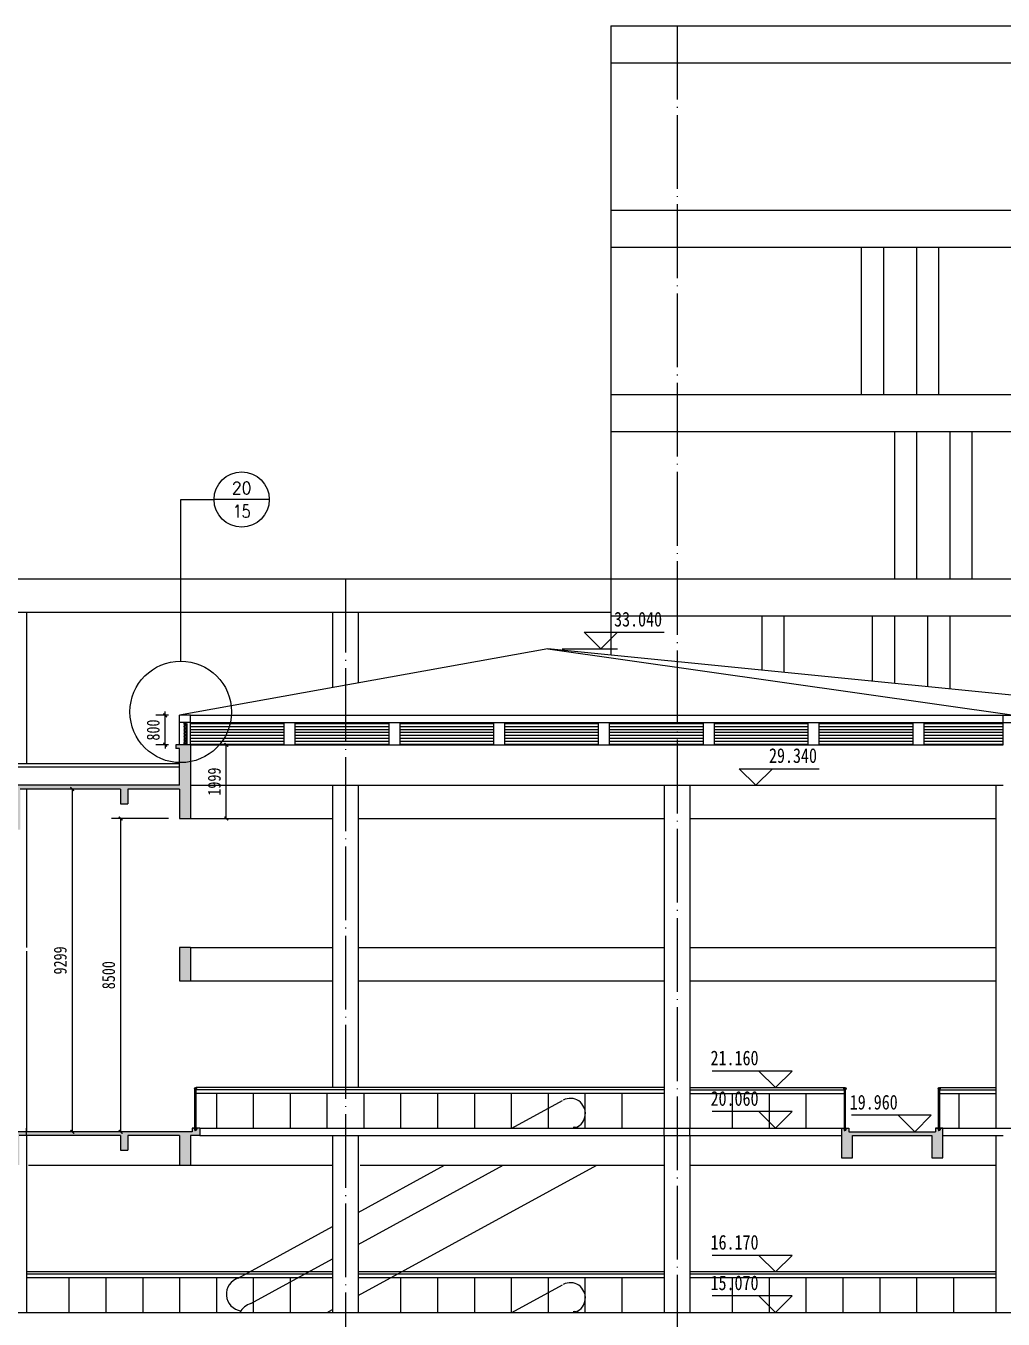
# Model space of a CAD drawing. Header units: millimetres. Extents: x 754901 to 867808, y 336140 to 408787.
# Drawn here: x 795325 to 821846, y 372707 to 407786 of the extents above; entities that cross this region are included whole.
import ezdxf
from ezdxf.enums import TextEntityAlignment as Align

# ---------------------------------------------------------------- set-up
doc = ezdxf.new("R2010")
doc.units = ezdxf.units.MM
doc.header["$LTSCALE"] = 1000
doc.header["$MEASUREMENT"] = 0
doc.linetypes.add('DASH', pattern=[0.35, 0.25, -0.1])
doc.linetypes.add('DOTE', pattern=[2.42, 2, -0.2, 0.02, -0.2])
doc.layers.get('0').update_dxf_attribs({"linetype": 'CONTINUOUS'})
doc.layers.get('Defpoints').update_dxf_attribs({"linetype": 'CONTINUOUS'})
doc.layers.add('A-ANNO-TEXT', color=2, linetype='CONTINUOUS', lineweight=9)
doc.layers.add('A-DOOR', color=1, linetype='CONTINUOUS', lineweight=15)
for name, color, linetype in [('A-DETL-MEDM', 3, 'CONTINUOUS'), ('DIM_ELEV', 3, 'CONTINUOUS'), ('DIM_IDEN', 3, 'CONTINUOUS'), ('DOTE', 1, 'DOTE'), ('RAIL', 163, 'CONTINUOUS'), ('Roof', 131, 'CONTINUOUS'), ('STAIR', 2, 'CONTINUOUS'), ('WALL', 255, 'CONTINUOUS'), ('WINDOW', 4, 'CONTINUOUS'), ('X_石材线', 251, 'CONTINUOUS'), ('x粉刷线', 62, 'CONTINUOUS'), ('填充', 251, 'CONTINUOUS')]:
    doc.layers.add(name, color=color, linetype=linetype)
doc.styles.add('_TCH_DIM', font='', dxfattribs={"width": 0.8})
doc.styles.add('_TCH_LABEL', font='COMPLEX', dxfattribs={"bigfont": 'GBCBIG'})
doc.styles.get("Standard").update_dxf_attribs({"font": '', "width": 0.8})
doc.styles.get('_TCH_DIM').set_extended_font_data('SimSun')
doc.styles.get('Standard').set_extended_font_data('SimSun')
doc.dimstyles.get("Standard").update_dxf_attribs({"dimscale": 100, "dimtxt": 3.5, "dimasz": 1, "dimexe": 2.5, "dimexo": 3, "dimgap": 1.5, "dimtad": 1, "dimdec": 0, "dimzin": 0, "dimdsep": 46, "dimtxsty": 'Standard', "dimblk": 'ARCHTICK', "dimcen": 0.09, "dimadec": 0, "dimazin": 0, "dimtfac": 1, "dimtdec": 0, "dimtix": 1, "dimtmove": 2, "dimatfit": 3, "dimfxl": 1, "dimtolj": 1, "dimtzin": 0, "dimarcsym": 0})
pattern_1 = [(180, (-397752.51, 276943.43), (-7e-15, -79.375), [])]

# ---------------------------------------------------------------- blocks, each defined once
blk = doc.blocks.new('BY')
at = {"layer": 'A-DETL-MEDM'}
for p, q in [((0, 0), (2, 0)), ((0, -12), (0, 0)), ((18, -30), (0, -12)), ((2, 0), (3, -3)), ((2, -3), (2, -11)), ((3, -3), (2, -3)), ((2, -11), (50, -59)), ((42, -54), (21, -32)), ((40, -70), (40, -68)), ((48, -68), (40, -68)), ((48, -70), (40, -70)), ((42, -56), (42, -54)), ((44, -56), (42, -56)), ((48, -60), (44, -56)), ((48, -68), (48, -60)), ((50, -70), (48, -70)), ((50, -59), (50, -70))]:
    blk.add_line(p, q, dxfattribs=at)
at = {"layer": 'A-DETL-MEDM', "extrusion": (0, 0, -1)}
blk.add_ellipse((20, -31), major_axis=(1.18, 1.18), ratio=1, start_param=1.570796, end_param=4.712389, dxfattribs=at)
blk = doc.blocks.new('*U5')
for centre, start, end in [((11, 4), 201.6724, 338.3274), ((33, -4), 21.6724, 158.3274)]:
    blk.add_arc(centre, 11.9, start, end)
blk = doc.blocks.new('_ArchTick')
at = {"color": 0, "linetype": 'ByBlock', "const_width": 0.4}
blk.add_lwpolyline([(-0.5, -0.5), (0.5, 0.5)], dxfattribs=at)
blk = doc.blocks.new('*D18')
at = {"layer": 'Defpoints', "color": 0}
for p in [(797896, 387086), (796584, 377787), (797896, 377787)]:
    blk.add_point(p, dxfattribs=at)
at = {"layer": 'x粉刷线', "color": 0, "lineweight": -2, "transparency": 16777216}
for p, q in [((797596, 387086), (796334, 387086)), ((796584, 387086), (796584, 377787)), ((797596, 377787), (796334, 377787))]:
    blk.add_line(p, q, dxfattribs=at)
at = {"layer": 'x粉刷线', "color": 0, "lineweight": -2, "transparency": 16777216, "xscale": 100, "yscale": 100, "zscale": 100}
for p, rotation in [((796584, 387086), 90), ((796584, 377787), 270)]:
    blk.add_blockref('_ArchTick', p, dxfattribs=dict(at, rotation=rotation))
at = {"layer": 'x粉刷线', "color": 0, "transparency": 16777216, "insert": (796259, 382437), "char_height": 350, "attachment_point": 5, "rotation": 90}
blk.add_mtext('\\A1;9299', dxfattribs=at)
blk = doc.blocks.new('*D19')
at = {"layer": 'Defpoints', "color": 0}
for p in [(799492, 386287), (797896, 377787), (799492, 377787)]:
    blk.add_point(p, dxfattribs=at)
at = {"layer": 'x粉刷线', "color": 0, "lineweight": -2, "transparency": 16777216}
for p, q in [((799192, 386287), (797646, 386287)), ((797896, 386287), (797896, 377787)), ((799192, 377787), (797646, 377787))]:
    blk.add_line(p, q, dxfattribs=at)
at = {"layer": 'x粉刷线', "color": 0, "lineweight": -2, "transparency": 16777216, "xscale": 100, "yscale": 100, "zscale": 100}
for p, rotation in [((797896, 386287), 90), ((797896, 377787), 270)]:
    blk.add_blockref('_ArchTick', p, dxfattribs=dict(at, rotation=rotation))
at = {"layer": 'x粉刷线', "color": 0, "transparency": 16777216, "insert": (797571, 382037), "char_height": 350, "attachment_point": 5, "rotation": 90}
blk.add_mtext('\\A1;8500', dxfattribs=at)
blk = doc.blocks.new('*D20')
at = {"layer": 'Defpoints', "color": 0}
for p in [(799792, 388286), (800765, 388286), (799792, 386287)]:
    blk.add_point(p, dxfattribs=at)
at = {"layer": 'x粉刷线', "color": 0, "lineweight": -2, "transparency": 16777216}
for p, q in [((800092, 388286), (801015, 388286)), ((800765, 386287), (800765, 388286)), ((800092, 386287), (801015, 386287))]:
    blk.add_line(p, q, dxfattribs=at)
at = {"layer": 'x粉刷线', "color": 0, "lineweight": -2, "transparency": 16777216, "xscale": 100, "yscale": 100, "zscale": 100}
for p, rotation in [((800765, 388286), 90), ((800765, 386287), 270)]:
    blk.add_blockref('_ArchTick', p, dxfattribs=dict(at, rotation=rotation))
at = {"layer": 'x粉刷线', "color": 0, "transparency": 16777216, "insert": (800440, 387287), "char_height": 350, "attachment_point": 5, "rotation": 90}
blk.add_mtext('\\A1;1999', dxfattribs=at)
blk = doc.blocks.new('*D21')
at = {"layer": 'Defpoints', "color": 0}
for p in [(799106, 389086), (799492, 389086), (799492, 388286)]:
    blk.add_point(p, dxfattribs=at)
at = {"layer": 'x粉刷线', "color": 0, "lineweight": -2, "transparency": 16777216}
for p, q in [((799192, 389086), (798856, 389086)), ((799106, 389086), (799106, 389186)), ((799106, 388286), (799106, 389086)), ((799192, 388286), (798856, 388286)), ((799106, 388286), (799106, 388186))]:
    blk.add_line(p, q, dxfattribs=at)
at = {"layer": 'x粉刷线', "color": 0, "lineweight": -2, "transparency": 16777216, "xscale": 100, "yscale": 100, "zscale": 100}
for p, rotation in [((799106, 389086), 270), ((799106, 388286), 90)]:
    blk.add_blockref('_ArchTick', p, dxfattribs=dict(at, rotation=rotation))
at = {"layer": 'x粉刷线', "color": 0, "transparency": 16777216, "insert": (798781, 388686), "char_height": 350, "attachment_point": 5, "rotation": 90}
blk.add_mtext('\\A1;800', dxfattribs=at)

msp = doc.modelspace()

# ---------------------------------------------------------------- hatches: boundary and pattern name
at = {"layer": 'RAIL'}
h = msp.add_hatch(dxfattribs=at)
h.set_pattern_fill('ANSI32', color=256, scale=29.985814, style=0)
h.set_pattern_definition([(135, (1207825.668, 324098.95), (7.9511897, 7.9511897), []), (135, (1207820.367, 324098.95), (7.9511897, 7.9511897), [])])
h.paths.add_polyline_path([(799956.9, 378957.3, -1), (799900.7, 378957.3, -1)])
h.paths.add_polyline_path([(799912.7, 378957.3, 1), (799944.9, 378957.3, 1)], flags=17)
h = msp.add_hatch(dxfattribs=at)
h.set_pattern_fill('ANSI32', color=256, scale=29.985814, style=0)
h.set_pattern_definition([(135, (1225451.52, 324098.95), (7.9511897, 7.9511897), []), (135, (1225446.219, 324098.95), (7.9511897, 7.9511897), [])])
h.paths.add_polyline_path([(817582.7, 378957.3, -1), (817526.6, 378957.3, -1)])
h.paths.add_polyline_path([(817538.6, 378957.3, 1), (817570.7, 378957.3, 1)], flags=17)
h = msp.add_hatch(dxfattribs=at)
h.set_pattern_fill('ANSI32', color=256, scale=29.985814, style=0)
h.set_pattern_definition([(135, (1228005.52, 324098.95), (7.9511897, 7.9511897), []), (135, (1228000.219, 324098.95), (7.9511897, 7.9511897), [])])
h.paths.add_polyline_path([(820136.7, 378957.3, -1), (820080.6, 378957.3, -1)])
h.paths.add_polyline_path([(820092.6, 378957.3, 1), (820124.7, 378957.3, 1)], flags=17)
at = {"layer": 'X_石材线'}
h = msp.add_hatch(dxfattribs=at)
h.set_pattern_fill('ANSI31', color=256, scale=50, angle=135, style=0)
h.set_pattern_definition(pattern_1)
h.paths.add_polyline_path([(802336, 388286.1), (802336, 388886.1), (799792, 388886.1), (799792, 388286.1)])
h = msp.add_hatch(dxfattribs=at)
h.set_pattern_fill('ANSI31', color=256, scale=50, angle=135, style=0)
h.set_pattern_definition([(180, (-394908.5, 276943.43), (-7e-15, -79.375), [])])
h.paths.add_polyline_path([(805180, 388286.1), (805180, 388886.1), (802636, 388886.1), (802636, 388286.1)])
h = msp.add_hatch(dxfattribs=at)
h.set_pattern_fill('ANSI31', color=256, scale=50, angle=135, style=0)
h.set_pattern_definition([(180, (-392064.49, 276943.43), (-7e-15, -79.375), [])])
h.paths.add_polyline_path([(808024, 388286.1), (808024, 388886.1), (805480, 388886.1), (805480, 388286.1)])
h = msp.add_hatch(dxfattribs=at)
h.set_pattern_fill('ANSI31', color=256, scale=50, angle=135, style=0)
h.set_pattern_definition([(180, (-389220.48, 276943.43), (-7e-15, -79.375), [])])
h.paths.add_polyline_path([(810868, 388286.1), (810868, 388886.1), (808324, 388886.1), (808324, 388286.1)])
h = msp.add_hatch(dxfattribs=at)
h.set_pattern_fill('ANSI31', color=256, scale=50, angle=135, style=0)
h.set_pattern_definition([(180, (-386376.47, 276943.43), (-7e-15, -79.375), [])])
h.paths.add_polyline_path([(813712, 388286.1), (813712, 388886.1), (811168, 388886.1), (811168, 388286.1)])
h = msp.add_hatch(dxfattribs=at)
h.set_pattern_fill('ANSI31', color=256, scale=50, angle=135, style=0)
h.set_pattern_definition([(180, (-383532.46, 276943.43), (-7e-15, -79.375), [])])
h.paths.add_polyline_path([(816556.1, 388286.1), (816556.1, 388886.1), (814012, 388886.1), (814012, 388286.1)])
h = msp.add_hatch(dxfattribs=at)
h.set_pattern_fill('ANSI31', color=256, scale=50, angle=135, style=0)
h.set_pattern_definition([(180, (-380688.45, 276943.43), (-7e-15, -79.375), [])])
h.paths.add_polyline_path([(819400.1, 388286.1), (819400.1, 388886.1), (816856.1, 388886.1), (816856.1, 388286.1)])
h = msp.add_hatch(dxfattribs=at)
h.set_pattern_fill('ANSI31', color=256, scale=50, angle=135, style=0)
h.set_pattern_definition(pattern_1)
h.paths.add_polyline_path([(821845.9, 388286.1), (821845.9, 388886.1), (819700.1, 388886.1), (819700.1, 388286.1)])
at = {"layer": '填充'}
for points in [[(785770.9, 386187.1), (786220.9, 386187.1), (786220.9, 387085.9), (789045.9, 387085.9), (789045.9, 386187.1), (789495.9, 386187.1), (789495.9, 387085.9), (791970.9, 387085.9), (791970.9, 386187.1), (792420.9, 386187.1), (792420.9, 387085.9), (794820.9, 387085.9), (794820.9, 385987.1), (795170.9, 385987.1), (795170.9, 387085.9), (797895.9, 387085.9), (797895.9, 386685.9), (798095.9, 386685.9), (798095.9, 387085.9), (799492, 387085.9), (799492, 386287.1), (799792, 386287.1), (799792, 388285.9), (799392, 388285.9), (799392, 388185.9), (799492, 388185.9), (799492, 387185.9), (776845.9, 387185.9), (771895.9, 387185.9), (771895.9, 387685.9), (771975.9, 387685.9), (771975.9, 387785.9), (771695.9, 387785.9), (771695.9, 387085.9), (771895.9, 387085.9), (776770.9, 387085.9), (776770.9, 386187.1), (777345.9, 386187.1), (777345.9, 386287.1), (777220.9, 386287.1), (777220.9, 387085.9), (779770.9, 387085.9), (779770.9, 386187.1), (780220.9, 386187.1), (780220.9, 387085.9), (782770.9, 387085.9), (782770.9, 386187.1), (783220.9, 386187.1), (783220.9, 387085.9), (785770.9, 387085.9)], [(799792, 382785.9), (799492, 382785.9), (799492, 381887.1), (799792, 381887.1)], [(777145.9, 377685.9), (779895.9, 377685.9), (779895.9, 377285.9), (780095.9, 377285.9), (780095.9, 377685.9), (782895.9, 377685.9), (782895.9, 377285.9), (783095.9, 377285.9), (783095.9, 377685.9), (785845.9, 377685.9), (785845.9, 376887.1), (786145.9, 376887.1), (786145.9, 377685.9), (789295.9, 377685.9), (789295.9, 377285.9), (789495.9, 377285.9), (789495.9, 377685.9), (792095.9, 377685.9), (792095.9, 377285.9), (792295.9, 377285.9), (792295.9, 377685.9), (794845.9, 377685.9), (794845.9, 376887.1), (795145.9, 376887.1), (795145.9, 377685.9), (797895.9, 377685.9), (797895.9, 377285.9), (798095.9, 377285.9), (798095.9, 377685.9), (799492, 377685.9), (799492, 376887.1), (799792, 376887.1), (799792, 377685.9), (800042, 377685.9), (800042, 377885.9), (799842, 377885.9), (799842, 377787.1), (776845.9, 377787.1), (776845.9, 377485.9), (772867.5, 377485.9), (772867.5, 377385.9), (776845.9, 377385.9), (776845.9, 376885.9), (777145.9, 376885.9)], [(820213.5, 377885.9), (820013.5, 377885.9), (820013.5, 377784.9), (817658.5, 377784.9), (817658.5, 377885.9), (817458.5, 377885.9), (817458.5, 377085.9), (817758.5, 377085.9), (817758.5, 377684.9), (819913.5, 377684.9), (819913.5, 377085.9), (820213.5, 377085.9)]]:
    msp.add_hatch(color=256, dxfattribs=at).paths.add_polyline_path(points)

# ---------------------------------------------------------------- linework, layer by layer
at = {"layer": 'A-ANNO-TEXT'}
for p, q in [((811195.9, 407785.9), (862195.9, 407785.9)), ((811195.9, 406785.9), (862195.9, 406785.9)), ((811195.9, 402785.9), (862195.9, 402785.9)), ((811195.9, 401785.9), (862195.9, 401785.9)), ((811195.9, 397785.9), (862195.9, 397785.9)), ((811195.9, 396785.9), (862195.9, 396785.9)), ((811195.9, 392785.9), (845645.9, 392785.9)), ((811195.9, 391785.9), (845795.9, 391785.9))]:
    msp.add_line(p, q, dxfattribs=at)
at = {"layer": 'A-DOOR', "color": 3}
for p, q in [((809491.7, 390885.9), (799492, 389086.1)), ((827599.5, 389086.1), (809491.7, 390885.9)), ((809491.7, 390885.9), (822145.9, 389086.1)), ((799792, 389086.1), (799492, 389086.1)), ((799492, 388286.1), (799492, 389086.1)), ((799792, 388286.1), (799792, 389086.1)), ((799792, 389086.1), (821845.9, 389086.1)), ((821845.9, 389086.1), (822145.9, 389086.1)), ((821845.9, 388286.1), (821845.9, 389086.1)), ((799792, 388886.1), (799492, 388886.1)), ((799792, 388886.1), (821845.9, 388886.1)), ((802336, 388286.1), (802336, 388886.1)), ((802636, 388286.1), (802636, 388886.1)), ((805180, 388286.1), (805180, 388886.1)), ((805480, 388286.1), (805480, 388886.1)), ((808024, 388286.1), (808024, 388886.1)), ((808324, 388286.1), (808324, 388886.1)), ((810868, 388286.1), (810868, 388886.1)), ((811168, 388286.1), (811168, 388886.1)), ((813712, 388286.1), (813712, 388886.1)), ((814012, 388286.1), (814012, 388886.1)), ((816556.1, 388286.1), (816556.1, 388886.1)), ((816856.1, 388286.1), (816856.1, 388886.1)), ((819400.1, 388286.1), (819400.1, 388886.1)), ((819700.1, 388286.1), (819700.1, 388886.1)), ((821845.9, 388886.1), (822145.9, 388886.1)), ((799792, 388286.1), (821845.9, 388286.1))]:
    msp.add_line(p, q, dxfattribs=at)
at = {"layer": 'DIM_ELEV'}
for p, q in [((810926.7, 390885.9), (810476.7, 391335.9)), ((810476.7, 391335.9), (812644.7, 391335.9)), ((810926.7, 390885.9), (811376.7, 391335.9)), ((809876.7, 390885.9), (811376.7, 390885.9)), ((815133.5, 387185.9), (814683.5, 387635.9)), ((814683.5, 387635.9), (816851.6, 387635.9)), ((815133.5, 387185.9), (815583.5, 387635.9)), ((816118.7, 379435.4), (813950.7, 379435.4)), ((815668.7, 378985.4), (815218.7, 379435.4)), ((815668.7, 378985.4), (816118.7, 379435.4)), ((816118.7, 378335.9), (813950.7, 378335.9)), ((815668.7, 377885.9), (815218.7, 378335.9)), ((815668.7, 377885.9), (816118.7, 378335.9)), ((819896.4, 378234.9), (817728.4, 378234.9)), ((819446.4, 377784.9), (818996.4, 378234.9)), ((819446.4, 377784.9), (819896.4, 378234.9)), ((816118.7, 374435.4), (813950.7, 374435.4)), ((815668.7, 373985.4), (815218.7, 374435.4)), ((815668.7, 373985.4), (816118.7, 374435.4)), ((816118.7, 373335.9), (813950.7, 373335.9)), ((815668.7, 372885.9), (815218.7, 373335.9)), ((815668.7, 372885.9), (816118.7, 373335.9))]:
    msp.add_line(p, q, dxfattribs=at)
at = {"layer": 'DIM_IDEN'}
for p, q in [((799528.2, 394939.2), (800432, 394939.2)), ((799528.2, 390556), (799528.2, 394939.2)), ((801932, 394939.2), (800432, 394939.2))]:
    msp.add_line(p, q, dxfattribs=at)
for centre, radius in [((801182, 394939.2), 750), ((799528.2, 389178.9), 1377.1)]:
    msp.add_circle(centre, radius, dxfattribs=at)
at = {"layer": 'DOTE'}
for p, q in [((812995.9, 407785.9), (812995.9, 345753.4)), ((803995.9, 392785.9), (803995.9, 345753.4))]:
    msp.add_line(p, q, dxfattribs=at)
at = {"layer": 'RAIL'}
for p, q in [((817995.9, 401785.9), (817995.9, 397785.9)), ((818595.9, 401785.9), (818595.9, 397785.9)), ((819495.9, 401785.9), (819495.9, 397785.9)), ((820095.9, 401785.9), (820095.9, 397785.9)), ((818895.9, 396785.9), (818895.9, 392785.9)), ((819495.9, 396785.9), (819495.9, 392785.9)), ((820395.9, 396785.9), (820395.9, 392785.9)), ((820995.9, 396785.9), (820995.9, 392785.9)), ((789345.9, 392785.9), (811195.9, 392785.9)), ((789345.9, 391885.9), (811195.9, 391885.9)), ((795345.9, 391885.9), (795345.9, 387770.9)), ((803645.9, 391885.9), (803645.9, 389833.7)), ((804345.9, 391885.9), (804345.9, 389959.7)), ((815295.9, 391785.9), (815295.9, 390309)), ((815895.9, 391785.9), (815895.9, 390249.4)), ((818295.9, 391785.9), (818295.9, 390010.8)), ((818895.9, 391785.9), (818895.9, 389951.2)), ((819795.9, 391785.9), (819795.9, 389861.7)), ((820395.9, 391785.9), (820395.9, 389802.1)), ((799492, 387770.9), (786345.9, 387770.9)), ((795345.9, 387085.9), (795345.9, 382785.9)), ((799792, 387187.1), (821845.9, 387187.1)), ((803645.9, 387187.1), (803645.9, 382684.9)), ((804345.9, 387187.1), (804345.9, 382684.9)), ((812645.9, 387187.1), (812645.9, 377885.9)), ((813345.9, 387187.1), (813345.9, 377885.9)), ((821645.9, 387187.1), (821645.9, 377885.9)), ((799792, 386287.1), (803645.9, 386287.1)), ((804345.9, 386287.1), (812645.9, 386287.1)), ((813345.9, 386287.1), (821645.9, 386287.1)), ((799792, 382785.9), (803645.9, 382785.9)), ((804345.9, 382785.9), (812645.9, 382785.9)), ((813345.9, 382785.9), (821645.9, 382785.9)), ((795345.9, 382685.9), (795345.9, 377785.9)), ((803645.9, 382684.9), (803645.9, 378985.4)), ((804345.9, 382684.9), (804345.9, 378985.4)), ((799792, 381885.9), (803645.9, 381885.9)), ((804345.9, 381885.9), (812645.9, 381885.9)), ((813345.9, 381885.9), (821645.9, 381885.9)), ((799913.6, 377885.9), (799913.6, 378933.7)), ((799943.6, 377885.9), (799943.6, 378933.5)), ((817539.5, 377885.9), (817539.5, 378933.7)), ((817569.5, 377885.9), (817569.5, 378933.5)), ((820093.5, 377885.9), (820093.5, 378933.7)), ((820123.5, 377885.9), (820123.5, 378933.5)), ((795345.9, 377685.9), (795345.9, 377885.9)), ((800042, 377885.9), (817458.5, 377885.9)), ((812645.9, 377684.9), (812645.9, 377885.9)), ((813345.9, 377684.9), (813345.9, 377885.9)), ((820013.5, 377885.9), (822145.9, 377885.9)), ((795345.9, 377685.9), (795345.9, 372885.9)), ((800042, 377684.9), (817458.5, 377684.9)), ((803645.9, 377685.9), (803645.9, 372885.9)), ((804345.9, 377685.9), (804345.9, 372885.9)), ((812645.9, 377685.9), (812645.9, 372885.9)), ((813345.9, 377685.9), (813345.9, 372885.9)), ((820213.5, 377684.9), (821845.9, 377684.9)), ((821645.9, 377684.9), (821645.9, 372885.9)), ((795395.9, 376885.9), (799492, 376885.9)), ((799792, 376885.9), (803645.9, 376885.9)), ((804395.9, 376885.9), (812645.9, 376885.9)), ((813345.9, 376885.9), (821645.9, 376885.9)), ((777395.9, 372885.9), (834170.7, 372885.9))]:
    msp.add_line(p, q, dxfattribs=at)
for centre, radius in [((799928.8, 378957.3), 28.1), ((799928.8, 378957.3), 16.1), ((817554.6, 378957.3), 28.1), ((817554.6, 378957.3), 16.1), ((820108.6, 378957.3), 28.1), ((820108.6, 378957.3), 16.1)]:
    msp.add_circle(centre, radius, dxfattribs=at)
at = {"layer": 'Roof'}
for points in [[(799618, 388846.3), (799618, 388325.8)], [(799668, 388846.3), (799668, 388325.8)]]:
    msp.add_lwpolyline(points, dxfattribs=at)
at = {"layer": 'STAIR'}
for p, q in [((808515.9, 377885.9), (809892.4, 378639.6)), ((804345.9, 373347.9), (810820.1, 376885.9)), ((804345.9, 374730.2), (808280.6, 376885.9)), ((804345.9, 375602.6), (806689.7, 376885.9)), ((801090.5, 373820), (803645.9, 375219.3)), ((801432.4, 373134), (803645.9, 374346.7)), ((808515.9, 372885.9), (809892.4, 373639.6)), ((803500.4, 372885.9), (803645.9, 372965.4))]:
    msp.add_line(p, q, dxfattribs=at)
for centre, radius, start, end in [((810097.7, 378283.7), 410.9, 292.64782, 117.41717), ((810208, 377678.7), 230.9, 63.84078, 96.61957), ((801224.9, 373382.7), 457.5, 107.07515, 261.97172), ((810097.7, 373283.7), 410.9, 292.64782, 117.41717), ((801604.5, 372623), 539.2, 108.61511, 150.81639), ((810208, 372678.7), 230.9, 63.84078, 96.61957)]:
    msp.add_arc(centre, radius, start, end, dxfattribs=at)
at = {"layer": 'WALL'}
for p, q in [((799792, 388285.9), (799392, 388285.9)), ((799392, 388285.9), (799392, 388185.9)), ((799492, 388185.9), (799392, 388185.9)), ((799492, 387185.9), (799492, 388185.9)), ((799792, 388285.9), (799792, 386287.1)), ((786345.9, 387685.9), (799492, 387685.9)), ((799492, 387185.9), (776845.9, 387185.9)), ((797895.9, 387085.9), (795170.9, 387085.9)), ((797895.9, 387085.9), (797895.9, 386685.9)), ((799492, 387085.9), (798095.9, 387085.9)), ((798095.9, 387085.9), (798095.9, 386685.9)), ((799492, 387085.9), (799492, 386287.1)), ((797895.9, 386685.9), (798095.9, 386685.9)), ((799492, 386287.1), (799792, 386287.1)), ((799492, 382785.9), (799492, 381887.1)), ((799792, 382785.9), (799492, 382785.9)), ((799792, 382785.9), (799792, 381887.1)), ((799492, 381887.1), (799792, 381887.1)), ((799842, 377885.9), (799842, 377785.9)), ((800042, 377885.9), (799842, 377885.9)), ((800042, 377885.9), (800042, 377685.9)), ((817458.5, 377885.9), (817458.5, 377085.9)), ((817458.5, 377885.9), (817658.5, 377885.9)), ((817658.5, 377885.9), (817658.5, 377784.9)), ((820213.5, 377885.9), (820013.5, 377885.9)), ((820013.5, 377885.9), (820013.5, 377784.9)), ((820213.5, 377085.9), (820213.5, 377885.9)), ((799842, 377787.1), (771895.9, 377787.1)), ((797895.9, 377685.9), (795145.9, 377685.9)), ((797895.9, 377685.9), (797895.9, 377285.9)), ((799492, 377685.9), (798095.9, 377685.9)), ((798095.9, 377685.9), (798095.9, 377285.9)), ((799492, 377685.9), (799492, 376887.1)), ((799792, 377687.1), (799792, 376887.1)), ((800042, 377685.9), (799792, 377685.9)), ((800042, 377685.9), (799792, 377685.9)), ((817658.5, 377784.9), (820013.5, 377784.9)), ((817758.5, 377684.9), (819913.5, 377684.9)), ((817758.5, 377085.9), (817758.5, 377684.9)), ((819913.5, 377684.9), (819913.5, 377085.9)), ((797895.9, 377285.9), (798095.9, 377285.9)), ((799492, 376887.1), (799792, 376887.1)), ((817458.5, 377085.9), (817758.5, 377085.9)), ((819913.5, 377085.9), (820213.5, 377085.9))]:
    msp.add_line(p, q, dxfattribs=at)
at = {"layer": 'WINDOW'}
for p, q in [((804345.9, 378985.4), (799943.6, 378985.4)), ((804345.9, 378929.3), (799943.6, 378929.3)), ((812645.9, 378985.4), (804345.9, 378985.4)), ((812645.9, 378929.3), (804345.9, 378929.3)), ((813345.9, 378985.4), (817539.5, 378985.4)), ((813345.9, 378929.3), (817539.5, 378929.3)), ((820123.5, 378985.4), (821645.9, 378985.4)), ((820123.5, 378929.3), (821645.9, 378929.3)), ((804345.9, 378829.3), (799943.6, 378829.3)), ((800495.9, 378829.3), (800495.9, 377885.9)), ((801495.9, 378829.3), (801495.9, 377885.9)), ((802495.9, 378829.3), (802495.9, 377885.9)), ((803495.9, 378829.3), (803495.9, 377885.9)), ((812645.9, 378829.3), (804345.9, 378829.3)), ((804495.9, 378829.3), (804495.9, 377885.9)), ((805495.9, 378829.3), (805495.9, 377885.9)), ((806495.9, 378829.3), (806495.9, 377885.9)), ((807495.9, 378829.3), (807495.9, 377885.9)), ((808495.9, 378829.3), (808495.9, 377885.9)), ((809495.9, 378829.3), (809495.9, 377885.9)), ((810495.9, 378829.3), (810495.9, 377885.9)), ((811495.9, 378829.3), (811495.9, 377885.9)), ((813345.9, 378829.3), (817539.5, 378829.3)), ((814495.9, 378829.3), (814495.9, 377885.9)), ((815495.9, 378829.3), (815495.9, 377885.9)), ((816495.9, 378829.3), (816495.9, 377885.9)), ((820123.5, 378829.3), (821645.9, 378829.3)), ((820645.9, 378829.3), (820645.9, 377885.9)), ((799889.6, 377870.7), (799889.6, 377885.9)), ((799889.6, 377870.7), (799889.6, 377885.9)), ((799967.4, 377870.7), (799889.6, 377870.7)), ((799909.9, 377870.7), (799904.3, 377885.9)), ((799915.9, 377870.7), (799910.3, 377885.9)), ((799934.6, 377870.7), (799929, 377885.9)), ((799940.6, 377870.7), (799935, 377885.9)), ((799953.4, 377870.7), (799947.8, 377885.9)), ((799959.4, 377870.7), (799953.8, 377885.9)), ((799967.4, 377885.9), (799967.4, 377870.7)), ((817515.5, 377870.7), (817515.5, 377885.9)), ((817515.5, 377870.7), (817515.5, 377885.9)), ((817593.2, 377870.7), (817515.5, 377870.7)), ((817535.7, 377870.7), (817530.1, 377885.9)), ((817541.7, 377870.7), (817536.2, 377885.9)), ((817560.5, 377870.7), (817554.9, 377885.9)), ((817566.5, 377870.7), (817560.9, 377885.9)), ((817579.2, 377870.7), (817573.7, 377885.9)), ((817585.3, 377870.7), (817579.7, 377885.9)), ((817593.2, 377885.9), (817593.2, 377870.7)), ((820069.5, 377870.7), (820069.5, 377885.9)), ((820069.5, 377870.7), (820069.5, 377885.9)), ((820147.2, 377870.7), (820069.5, 377870.7)), ((820089.7, 377870.7), (820084.1, 377885.9)), ((820095.7, 377870.7), (820090.2, 377885.9)), ((820114.5, 377870.7), (820108.9, 377885.9)), ((820120.5, 377870.7), (820114.9, 377885.9)), ((820133.2, 377870.7), (820127.7, 377885.9)), ((820139.3, 377870.7), (820133.7, 377885.9)), ((820147.2, 377885.9), (820147.2, 377870.7)), ((803645.9, 373985.4), (795345.9, 373985.4)), ((812645.9, 373985.4), (804345.9, 373985.4)), ((821645.9, 373985.4), (813345.9, 373985.4)), ((803645.9, 373929.3), (795345.9, 373929.3)), ((803645.9, 373829.3), (795345.9, 373829.3)), ((796495.9, 373829.3), (796495.9, 372885.9)), ((797495.9, 373829.3), (797495.9, 372885.9)), ((798495.9, 373829.3), (798495.9, 372885.9)), ((799495.9, 373829.3), (799495.9, 372885.9)), ((800495.9, 373829.3), (800495.9, 372885.9)), ((801495.9, 373829.3), (801495.9, 372885.9)), ((802495.9, 373829.3), (802495.9, 372885.9)), ((812645.9, 373929.3), (804345.9, 373929.3)), ((812645.9, 373829.3), (804345.9, 373829.3)), ((805495.9, 373829.3), (805495.9, 372885.9)), ((806495.9, 373829.3), (806495.9, 372885.9)), ((807495.9, 373829.3), (807495.9, 372885.9)), ((808495.9, 373829.3), (808495.9, 372885.9)), ((809495.9, 373829.3), (809495.9, 372885.9)), ((810495.9, 373829.3), (810495.9, 372885.9)), ((811495.9, 373829.3), (811495.9, 372885.9)), ((821645.9, 373929.3), (813345.9, 373929.3)), ((821645.9, 373829.3), (813345.9, 373829.3)), ((814495.9, 373829.3), (814495.9, 372885.9)), ((815495.9, 373829.3), (815495.9, 372885.9)), ((816495.9, 373829.3), (816495.9, 372885.9)), ((817495.9, 373829.3), (817495.9, 372885.9)), ((818495.9, 373829.3), (818495.9, 372885.9)), ((819495.9, 373829.3), (819495.9, 372885.9)), ((820495.9, 373829.3), (820495.9, 372885.9))]:
    msp.add_line(p, q, dxfattribs=at)
at = {"layer": 'WINDOW', "linetype": 'DASH', "ltscale": 0.05}
for p, q in [((799953.4, 377870.7), (799905.9, 377870.7)), ((799905.9, 377870.7), (799905.9, 377832.8)), ((799948.3, 377865.5), (799911, 377865.5)), ((799911, 377865.5), (799911, 377838)), ((799911, 377827.7), (799921.8, 377827.7)), ((799916.1, 377832.8), (799916.7, 377832.8)), ((799921.8, 377838), (799921.8, 377844.3)), ((799926.9, 377844.3), (799921.8, 377844.3)), ((799926.9, 377832.8), (799926.9, 377844.3)), ((799932.4, 377832.8), (799932.4, 377844.3)), ((799932.4, 377844.3), (799937.5, 377844.3)), ((799937.5, 377838), (799937.5, 377844.3)), ((799948.3, 377827.7), (799937.5, 377827.7)), ((799943.2, 377832.8), (799942.6, 377832.8)), ((799948.3, 377865.5), (799948.3, 377838)), ((799953.4, 377870.7), (799953.4, 377832.8)), ((817579.2, 377870.7), (817531.7, 377870.7)), ((817531.7, 377870.7), (817531.7, 377832.8)), ((817574.1, 377865.5), (817536.9, 377865.5)), ((817536.9, 377865.5), (817536.9, 377838)), ((817536.9, 377827.7), (817547.6, 377827.7)), ((817542, 377832.8), (817542.5, 377832.8)), ((817547.6, 377838), (817547.6, 377844.3)), ((817552.8, 377844.3), (817547.6, 377844.3)), ((817552.8, 377832.8), (817552.8, 377844.3)), ((817558.2, 377832.8), (817558.2, 377844.3)), ((817558.2, 377844.3), (817563.3, 377844.3)), ((817563.3, 377838), (817563.3, 377844.3)), ((817574.1, 377827.7), (817563.3, 377827.7)), ((817569, 377832.8), (817568.5, 377832.8)), ((817574.1, 377865.5), (817574.1, 377838)), ((817579.2, 377870.7), (817579.2, 377832.8)), ((820133.2, 377870.7), (820085.7, 377870.7)), ((820085.7, 377870.7), (820085.7, 377832.8)), ((820128.1, 377865.5), (820090.9, 377865.5)), ((820090.9, 377865.5), (820090.9, 377838)), ((820090.9, 377827.7), (820101.6, 377827.7)), ((820096, 377832.8), (820096.5, 377832.8)), ((820101.6, 377838), (820101.6, 377844.3)), ((820106.8, 377844.3), (820101.6, 377844.3)), ((820106.8, 377832.8), (820106.8, 377844.3)), ((820112.2, 377832.8), (820112.2, 377844.3)), ((820112.2, 377844.3), (820117.3, 377844.3)), ((820117.3, 377838), (820117.3, 377844.3)), ((820128.1, 377827.7), (820117.3, 377827.7)), ((820123, 377832.8), (820122.5, 377832.8)), ((820128.1, 377865.5), (820128.1, 377838)), ((820133.2, 377870.7), (820133.2, 377832.8))]:
    msp.add_line(p, q, dxfattribs=at)
at = {"layer": 'WINDOW'}
for points in [[(799668, 388846.3), (799618, 388846.3), (799618, 388886.1), (799668, 388886.1)], [(799663, 388851.3), (799623, 388851.3), (799623, 388881.1), (799663, 388881.1)], [(799668, 388286.1), (799618, 388286.1), (799618, 388325.8), (799668, 388325.8)], [(799663, 388291.1), (799623, 388291.1), (799623, 388320.8), (799663, 388320.8)]]:
    msp.add_lwpolyline(points, close=True, dxfattribs=at)
at = {"layer": 'WINDOW', "linetype": 'DASH', "ltscale": 0.05}
for centre, start, end in [((799911, 377832.8), 180, 270), ((799916.1, 377838), 180, 270), ((799916.7, 377838), 270, 0), ((799921.8, 377832.8), 270, 0), ((799937.5, 377832.8), 180, 270), ((799942.6, 377838), 180, 270), ((799943.2, 377838), 270, 0), ((799948.3, 377832.8), 270, 0), ((817536.9, 377832.8), 180, 270), ((817542, 377838), 180, 270), ((817542.5, 377838), 270, 0), ((817547.6, 377832.8), 270, 0), ((817563.3, 377832.8), 180, 270), ((817568.5, 377838), 180, 270), ((817569, 377838), 270, 0), ((817574.1, 377832.8), 270, 0), ((820090.9, 377832.8), 180, 270), ((820096, 377838), 180, 270), ((820096.5, 377838), 270, 0), ((820101.6, 377832.8), 270, 0), ((820117.3, 377832.8), 180, 270), ((820122.5, 377838), 180, 270), ((820123, 377838), 270, 0), ((820128.1, 377832.8), 270, 0)]:
    msp.add_arc(centre, 5.12, start, end, dxfattribs=at)
at = {"layer": '填充'}
for q in [(811195.9, 390716.5), (862195.9, 407785.9)]:
    msp.add_line((811195.9, 407785.9), q, dxfattribs=at)

# ---------------------------------------------------------------- block references
at = {"layer": 'A-DETL-MEDM', "xscale": -1}
for p in [(799668, 388842.2), (799668, 388751.6), (799668, 388660.9), (799668, 388570.2), (799668, 388479.5), (799668, 388407.5)]:
    msp.add_blockref('BY', p, dxfattribs=at)
at = {"layer": 'Roof', "xscale": 0.9745048726185567, "rotation": 270.0000000000476}
for p in [(799698, 388866.1), (799698, 388823), (799698, 388779.9), (799698, 388736.9), (799698, 388693.8), (799698, 388650.7), (799698, 388607.6), (799698, 388564.5), (799698, 388521.5), (799698, 388478.4), (799698, 388435.3), (799698, 388392.2), (799698, 388349.2)]:
    msp.add_blockref('*U5', p, dxfattribs=at)

# ---------------------------------------------------------------- texts
at = {"layer": 'DIM_ELEV', "color": 7, "style": '_TCH_DIM', "width": 0.8}
for s, p in [('33.040', (811288.3, 391493.4)), ('29.340', (815491.6, 387793.4)), ('21.160', (813905.7, 379592.9)), ('20.060', (813905.7, 378493.4)), ('19.960', (817683.4, 378392.4)), ('16.170', (813905.7, 374592.9)), ('15.070', (813905.7, 373493.4))]:
    msp.add_text(s, height=398.73, dxfattribs=at).set_placement(p)
at = {"layer": 'DIM_IDEN', "color": 7, "style": '_TCH_LABEL'}
for s, height, p, p2 in [('20', 329.48, (800915.3, 395087.8), (801448.7, 395087.8)), ('15', 346.49, (800942.8, 394447), (801421.2, 394447))]:
    msp.add_text(s, height=height, dxfattribs=at).set_placement(p, p2, align=Align.FIT)

# ---------------------------------------------------------------- dimensions: what is measured, and where the dimension line sits
at = {"layer": 'x粉刷线', "color": 3}
for base, p1, p2, picture, middle in [((799106.3, 389086.1), (799492, 388286.1), (799492, 389086.1), '*D21', (798781.3, 388686.1)), ((800765.4, 388285.9), (799792, 386287.1), (799792, 388285.9), '*D20', (800440.4, 387286.5)), ((796583.7, 377787.1), (797895.9, 387085.9), (797895.9, 377787.1), '*D18', (796258.7, 382436.5)), ((797895.6, 377787.1), (799492, 386287.1), (799492, 377787.1), '*D19', (797570.6, 382037.1))]:
    dim = msp.add_linear_dim(base=base, p1=p1, p2=p2, angle=90, dimstyle='Standard', override={"dimfxl": 250}, dxfattribs=at)
    dim.commit()
    dim.dimension.update_dxf_attribs({"geometry": picture, "text_midpoint": middle})

doc.saveas('drawing.dxf')
